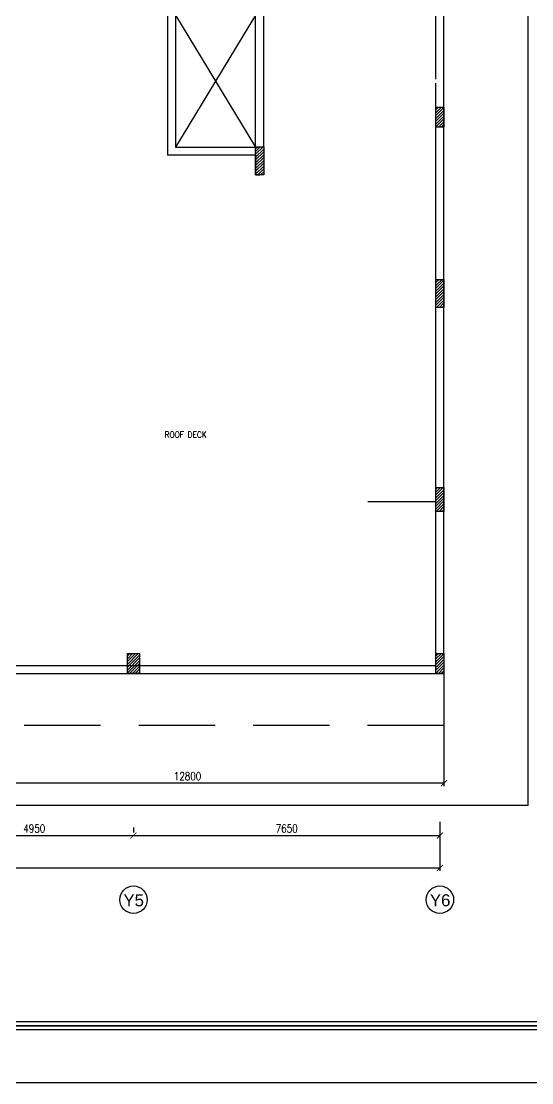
# Model space of a CAD drawing. Header units: millimetres. Extents: x -1288794 to 2153086, y -2701644 to -1428868.
# Drawn here: x 1840034 to 1852777, y -1518905 to -1492380 of the extents above; entities that cross this region are included whole.
import ezdxf
from ezdxf.enums import TextEntityAlignment as Align

# ---------------------------------------------------------------- set-up
doc = ezdxf.new("R2010")
doc.units = ezdxf.units.MM
doc.header["$LTSCALE"] = 100
doc.header["$PDMODE"] = 34
doc.linetypes.add('CENTER', pattern=[50.8, 31.75, -6.35, 6.35, -6.35])
doc.linetypes.add('DASHED2', pattern=[9.525, 6.35, -3.175])
for name, color, linetype in [('A-ANNO-DIMS', 1, 'Continuous'), ('A-ANNO-SYMB', 33, 'Continuous'), ('A-ANNO-TEXT', 8, 'Continuous'), ('A-AREA', 8, 'CENTER'), ('A-FLOR-OVHD', 4, 'DASHED2'), ('A-FLOR-SPCL', 8, 'Continuous'), ('A-WALL-FULL', 8, 'Continuous'), ('LOGO LINE', 7, 'Continuous'), ('LOGO1LINE', 7, 'Continuous'), ('S-COL- HACT.', 9, 'Continuous'), ('S-COL.', 8, 'Continuous')]:
    doc.layers.add(name, color=color, linetype=linetype)
doc.styles.add('ROMANS', font='romans.shx', dxfattribs={"width": 0.8})
doc.styles.add('SANSSERIF', font='sas_____.pfb')
doc.dimstyles.new('100 of DIM2', dxfattribs={"dimscale": 0, "dimtxt": 200, "dimasz": 150, "dimexe": 75, "dimexo": 200, "dimgap": 75, "dimtad": 1, "dimdec": 0, "dimrnd": 5, "dimzin": 0, "dimdsep": 46, "dimtxsty": 'ROMANS', "dimblk": 'ARCHTICK', "dimcen": 100, "dimclrd": 94, "dimclre": 94, "dimclrt": 2, "dimadec": 0, "dimazin": 0, "dimtfac": 1, "dimtdec": 0, "dimtofl": 0, "dimtmove": 2, "dimatfit": 3, "dimldrblk": 'OPEN90', "dimfxl": 75, "dimtolj": 1, "dimtzin": 0, "dimarcsym": 0})
pattern_1 = [(45, (2946940.44, -1108967.893), (-35.355339, 35.355339), [])]

# ---------------------------------------------------------------- blocks, each defined once
blk = doc.blocks.new('_ArchTick')
at = {"color": 0, "linetype": 'ByBlock', "const_width": 0.15}
blk.add_lwpolyline([(-0.5, -0.5), (0.5, 0.5)], dxfattribs=at)
blk = doc.blocks.new('*D698')
at = {"layer": 'A-ANNO-DIMS', "color": 94, "lineweight": -2, "ltscale": 3, "transparency": 16777216}
for p, q in [((1837885, -1512527), (1837885, -1512652)), ((1837885, -1512727), (1842835, -1512727)), ((1842835, -1512527), (1842835, -1512652))]:
    blk.add_line(p, q, dxfattribs=at)
at = {"layer": 'Defpoints', "color": 0, "ltscale": 3, "transparency": 16777216}
for p in [(1837885, -1512727), (1842835, -1512727), (1842835, -1512727)]:
    blk.add_point(p, dxfattribs=at)
at = {"layer": 'A-ANNO-DIMS', "color": 94, "lineweight": -2, "ltscale": 3, "transparency": 16777216, "xscale": 150, "yscale": 150, "zscale": 150, "rotation": 180}
blk.add_blockref('_ArchTick', (1837885, -1512727), dxfattribs=at)
at = {"layer": 'A-ANNO-DIMS', "color": 94, "lineweight": -2, "ltscale": 3, "transparency": 16777216, "xscale": 150, "yscale": 150, "zscale": 150}
blk.add_blockref('_ArchTick', (1842835, -1512727), dxfattribs=at)
at = {"layer": 'A-ANNO-DIMS', "color": 2, "ltscale": 3, "transparency": 16777216, "insert": (1840360, -1512552), "char_height": 200, "attachment_point": 5, "style": 'ROMANS'}
blk.add_mtext('\\A1;4950', dxfattribs=at)
blk = doc.blocks.new('_Open90')
at = {"color": 0, "linetype": 'ByBlock', "lineweight": -2}
for p, q in [((0, 0), (-1, 0)), ((-0.5, 0.5), (0, 0)), ((0, 0), (-0.5, -0.5))]:
    blk.add_line(p, q, dxfattribs=at)
blk = doc.blocks.new('*D699')
at = {"layer": 'A-ANNO-DIMS', "color": 94, "lineweight": -2, "ltscale": 3, "transparency": 16777216}
for p, q in [((1842835, -1512527), (1842835, -1512652)), ((1842835, -1512727), (1850485, -1512727)), ((1850485, -1512527), (1850485, -1512652))]:
    blk.add_line(p, q, dxfattribs=at)
at = {"layer": 'Defpoints', "color": 0, "ltscale": 3, "transparency": 16777216}
for p in [(1842835, -1512727), (1850485, -1512727), (1850485, -1512727)]:
    blk.add_point(p, dxfattribs=at)
at = {"layer": 'A-ANNO-DIMS', "color": 94, "lineweight": -2, "ltscale": 3, "transparency": 16777216, "xscale": 150, "yscale": 150, "zscale": 150, "rotation": 180}
blk.add_blockref('_ArchTick', (1842835, -1512727), dxfattribs=at)
at = {"layer": 'A-ANNO-DIMS', "color": 94, "lineweight": -2, "ltscale": 3, "transparency": 16777216, "xscale": 150, "yscale": 150, "zscale": 150}
blk.add_blockref('_ArchTick', (1850485, -1512727), dxfattribs=at)
at = {"layer": 'A-ANNO-DIMS', "color": 2, "ltscale": 3, "transparency": 16777216, "insert": (1846660, -1512552), "char_height": 200, "attachment_point": 5, "style": 'ROMANS'}
blk.add_mtext('\\A1;7650', dxfattribs=at)
blk = doc.blocks.new('*D700')
at = {"layer": 'A-ANNO-DIMS', "color": 94, "lineweight": -2, "ltscale": 3, "transparency": 16777216}
for p, q in [((1824985, -1512386), (1824985, -1513612)), ((1850485, -1512386), (1850485, -1513612)), ((1824985, -1513537), (1850485, -1513537))]:
    blk.add_line(p, q, dxfattribs=at)
at = {"layer": 'Defpoints', "color": 0, "ltscale": 3, "transparency": 16777216}
for p in [(1824985, -1512186), (1850485, -1512186), (1850485, -1513537)]:
    blk.add_point(p, dxfattribs=at)
at = {"layer": 'A-ANNO-DIMS', "color": 94, "lineweight": -2, "ltscale": 3, "transparency": 16777216, "xscale": 150, "yscale": 150, "zscale": 150, "rotation": 180}
blk.add_blockref('_ArchTick', (1824985, -1513537), dxfattribs=at)
at = {"layer": 'A-ANNO-DIMS', "color": 94, "lineweight": -2, "ltscale": 3, "transparency": 16777216, "xscale": 150, "yscale": 150, "zscale": 150}
blk.add_blockref('_ArchTick', (1850485, -1513537), dxfattribs=at)
at = {"layer": 'A-ANNO-DIMS', "color": 2, "ltscale": 3, "transparency": 16777216, "insert": (1837735, -1513362), "char_height": 200, "attachment_point": 5, "style": 'ROMANS'}
blk.add_mtext('\\A1;25500', dxfattribs=at)
blk = doc.blocks.new('*D665')
at = {"layer": 'A-ANNO-DIMS', "color": 94, "linetype": 'Continuous', "lineweight": -2, "ltscale": 3, "transparency": 16777216}
for p, q in [((1837785, -1508880), (1837785, -1511494)), ((1850585, -1508880), (1850585, -1511494)), ((1850585, -1511419), (1837785, -1511419))]:
    blk.add_line(p, q, dxfattribs=at)
at = {"layer": 'Defpoints', "color": 0, "linetype": 'Continuous', "ltscale": 3, "transparency": 16777216}
for p in [(1837785, -1508680), (1850585, -1508680), (1837785, -1511419)]:
    blk.add_point(p, dxfattribs=at)
at = {"layer": 'A-ANNO-DIMS', "color": 94, "linetype": 'Continuous', "lineweight": -2, "ltscale": 3, "transparency": 16777216, "xscale": 150, "yscale": 150, "zscale": 150, "rotation": 180}
blk.add_blockref('_ArchTick', (1837785, -1511419), dxfattribs=at)
at = {"layer": 'A-ANNO-DIMS', "color": 94, "linetype": 'Continuous', "lineweight": -2, "ltscale": 3, "transparency": 16777216, "xscale": 150, "yscale": 150, "zscale": 150}
blk.add_blockref('_ArchTick', (1850585, -1511419), dxfattribs=at)
at = {"layer": 'A-ANNO-DIMS', "color": 2, "linetype": 'Continuous', "ltscale": 3, "transparency": 16777216, "insert": (1844185, -1511244), "char_height": 200, "attachment_point": 5, "style": 'ROMANS'}
blk.add_mtext('\\A1;12800', dxfattribs=at)

msp = doc.modelspace()

# ---------------------------------------------------------------- hatches: boundary and pattern name
at = {"layer": 'S-COL- HACT.', "linetype": 'Continuous', "ltscale": 3}
h = msp.add_hatch(dxfattribs=at)
h.set_pattern_fill('ANSI31', color=256, scale=400, style=0)
h.set_pattern_definition(pattern_1)
h.paths.add_polyline_path([(1850385.3, -1495029.9), (1850385.3, -1494529.9), (1850585.3, -1494529.9), (1850585.3, -1495029.9)])
h = msp.add_hatch(dxfattribs=at)
h.set_pattern_fill('ANSI31', color=256, scale=400, style=0)
h.set_pattern_definition(pattern_1)
h.paths.add_polyline_path([(1845885.3, -1496219.1), (1845885.3, -1495519.1), (1846085.3, -1495519.1), (1846085.3, -1496219.1)])
h = msp.add_hatch(dxfattribs=at)
h.set_pattern_fill('ANSI31', color=256, scale=400, style=0)
h.set_pattern_definition(pattern_1)
h.paths.add_polyline_path([(1850385.3, -1499529.9), (1850385.3, -1498829.9), (1850585.3, -1498829.9), (1850585.3, -1499529.9)])
h = msp.add_hatch(dxfattribs=at)
h.set_pattern_fill('ANSI31', color=256, scale=400, style=0)
h.set_pattern_definition(pattern_1)
h.paths.add_polyline_path([(1850385.3, -1504629.9), (1850385.3, -1504029.9), (1850585.3, -1504029.9), (1850585.3, -1504629.9)])
h = msp.add_hatch(dxfattribs=at)
h.set_pattern_fill('ANSI31', color=256, scale=400, style=0)
h.set_pattern_definition(pattern_1)
h.paths.add_polyline_path([(1842685.3, -1508679.9), (1842685.3, -1508179.9), (1842985.3, -1508179.9), (1842985.3, -1508679.9)])
h = msp.add_hatch(dxfattribs=at)
h.set_pattern_fill('ANSI31', color=256, scale=400, style=0)
h.set_pattern_definition(pattern_1)
h.paths.add_polyline_path([(1850585.3, -1508179.9), (1850585.3, -1508679.9), (1850385.3, -1508679.9), (1850385.3, -1508179.9)])

# ---------------------------------------------------------------- linework, layer by layer
at = {"layer": 'A-ANNO-SYMB', "ltscale": 3}
for centre in [(1842835.3, -1514330.4), (1850485.3, -1514330.4)]:
    msp.add_circle(centre, 342.2, dxfattribs=at)
at = {"layer": 'A-AREA', "ltscale": 15}
for q in [(1852685.3, -1468979.9), (1817585.3, -1511979.9)]:
    msp.add_line((1852685.3, -1511979.9), q, dxfattribs=at)
at = {"layer": 'A-FLOR-OVHD', "ltscale": 3}
msp.add_lwpolyline([(1850585.3, -1508679.9), (1850585.3, -1509979.9), (1837785.3, -1509979.9), (1837785.3, -1508679.9), (1836485.3, -1508679.9), (1836485.3, -1509979.9), (1832185.3, -1509979.9), (1832185.3, -1509579.9), (1830585.3, -1509579.9), (1830585.3, -1509979.9), (1823585.3, -1509979.9), (1823585.3, -1500329.9), (1822585.3, -1500329.9), (1822585.3, -1495829.9)], dxfattribs=at)
msp.add_lwpolyline([(1850585.3, -1508679.9), (1850585.3, -1509979.9), (1837785.3, -1509979.9), (1837785.3, -1508679.9), (1836485.3, -1508679.9), (1836485.3, -1509979.9), (1832185.3, -1509979.9), (1832185.3, -1509579.9), (1830585.3, -1509579.9), (1830585.3, -1509979.9), (1823585.3, -1509979.9), (1823585.3, -1500329.9), (1822585.3, -1500329.9), (1822585.3, -1495829.9)], dxfattribs=at)
at = {"layer": 'A-FLOR-SPCL', "ltscale": 3}
for p, q in [((1845885.3, -1492229.9), (1843885.3, -1495529.9)), ((1843885.3, -1492229.9), (1845885.3, -1495529.9)), ((1848685.3, -1504379.9), (1850385.3, -1504379.9))]:
    msp.add_line(p, q, dxfattribs=at)
at = {"layer": 'A-WALL-FULL', "ltscale": 3}
for p, q in [((1850585.3, -1492871.5), (1850585.3, -1490979.9)), ((1846085.3, -1495519.1), (1846085.3, -1491079.9)), ((1850385.3, -1492871.5), (1850385.3, -1491079.9)), ((1843685.3, -1492229.9), (1843685.3, -1495729.9)), ((1843885.3, -1492229.9), (1843885.3, -1495529.9)), ((1845885.3, -1495529.9), (1845885.3, -1492229.9)), ((1850385.3, -1493829.9), (1850385.3, -1492871.5)), ((1850585.3, -1508179.9), (1850585.3, -1492871.5)), ((1850385.3, -1508179.9), (1850385.3, -1493929.9)), ((1845885.3, -1495729.9), (1843685.3, -1495729.9)), ((1843885.3, -1495529.9), (1845885.3, -1495529.9)), ((1838085.3, -1508479.9), (1850385.3, -1508479.9)), ((1837785.3, -1508679.9), (1850585.3, -1508679.9))]:
    msp.add_line(p, q, dxfattribs=at)
at = {"layer": 'A-WALL-FULL', "linetype": 'Continuous', "ltscale": 3}
for p, q in [((1845885.3, -1495729.9), (1845885.3, -1496219.1)), ((1845885.3, -1496219.1), (1845985.3, -1496219.1)), ((1842685.3, -1508479.9), (1842685.3, -1508179.9)), ((1842685.3, -1508179.9), (1842785.3, -1508179.9)), ((1842885.3, -1508179.9), (1842985.3, -1508179.9)), ((1842985.3, -1508179.9), (1842985.3, -1508479.9))]:
    msp.add_line(p, q, dxfattribs=at)
at = {"layer": 'LOGO LINE'}
msp.add_lwpolyline([(1879121.4, -1518905.1), (1800363.4, -1518905.1), (1800363.4, -1463217.6), (1879121.4, -1463217.6)], close=True, dxfattribs=at)
at = {"layer": 'LOGO1LINE'}
for points in [[(1877795.5, -1517579.2), (1801689.3, -1517579.2), (1801689.3, -1464543.5), (1877795.5, -1464543.5)], [(1867486.8, -1517380.3), (1801888.2, -1517380.3), (1801888.2, -1464742.4), (1867486.8, -1464742.4)]]:
    msp.add_lwpolyline(points, close=True, dxfattribs=at)
at = {"layer": 'LOGO1LINE', "const_width": 39.8}
msp.add_lwpolyline([(1877696.1, -1517479.8), (1801788.7, -1517479.8), (1801788.7, -1464642.9), (1877696.1, -1464642.9)], close=True, dxfattribs=at)
at = {"layer": 'S-COL.', "linetype": 'Continuous', "ltscale": 3}
for points in [[(1850385.3, -1495029.9), (1850385.3, -1494529.9), (1850585.3, -1494529.9), (1850585.3, -1495029.9)], [(1850385.3, -1495029.9), (1850385.3, -1494529.9), (1850585.3, -1494529.9), (1850585.3, -1495029.9)], [(1850385.3, -1495029.9), (1850385.3, -1494529.9), (1850585.3, -1494529.9), (1850585.3, -1495029.9)], [(1845885.3, -1496219.1), (1845885.3, -1495519.1), (1846085.3, -1495519.1), (1846085.3, -1496219.1)], [(1845885.3, -1496219.1), (1845885.3, -1495519.1), (1846085.3, -1495519.1), (1846085.3, -1496219.1)], [(1845885.3, -1496219.1), (1845885.3, -1495519.1), (1846085.3, -1495519.1), (1846085.3, -1496219.1)], [(1850385.3, -1499529.9), (1850385.3, -1498829.9), (1850585.3, -1498829.9), (1850585.3, -1499529.9)], [(1850385.3, -1499529.9), (1850385.3, -1498829.9), (1850585.3, -1498829.9), (1850585.3, -1499529.9)], [(1850385.3, -1499529.9), (1850385.3, -1498829.9), (1850585.3, -1498829.9), (1850585.3, -1499529.9)], [(1850385.3, -1504629.9), (1850385.3, -1504029.9), (1850585.3, -1504029.9), (1850585.3, -1504629.9)], [(1850385.3, -1504629.9), (1850385.3, -1504029.9), (1850585.3, -1504029.9), (1850585.3, -1504629.9)], [(1850385.3, -1504629.9), (1850385.3, -1504029.9), (1850585.3, -1504029.9), (1850585.3, -1504629.9)], [(1842685.3, -1508679.9), (1842685.3, -1508179.9), (1842985.3, -1508179.9), (1842985.3, -1508679.9)], [(1842685.3, -1508679.9), (1842685.3, -1508179.9), (1842985.3, -1508179.9), (1842985.3, -1508679.9)], [(1842685.3, -1508679.9), (1842685.3, -1508179.9), (1842985.3, -1508179.9), (1842985.3, -1508679.9)], [(1850585.3, -1508179.9), (1850585.3, -1508679.9), (1850385.3, -1508679.9), (1850385.3, -1508179.9)], [(1850585.3, -1508179.9), (1850585.3, -1508679.9), (1850385.3, -1508679.9), (1850385.3, -1508179.9)], [(1850585.3, -1508179.9), (1850585.3, -1508679.9), (1850385.3, -1508679.9), (1850385.3, -1508179.9)]]:
    msp.add_lwpolyline(points, close=True, dxfattribs=at)

# ---------------------------------------------------------------- texts
at = {"layer": 'A-ANNO-TEXT', "style": 'ROMANS', "width": 0.9}
msp.add_text('ROOF DECK', height=150, dxfattribs=at).set_placement((1843613.7, -1502785))
at = {"layer": 'A-ANNO-TEXT', "style": 'SANSSERIF'}
for s, p in [('Y5', (1842839.9, -1514495)), ('Y6', (1850489.9, -1514495))]:
    msp.add_text(s, height=300, dxfattribs=at).set_placement(p, align=Align.CENTER)

# ---------------------------------------------------------------- dimensions: what is measured, and where the dimension line sits
at = {"layer": 'A-ANNO-DIMS', "linetype": 'Continuous', "ltscale": 3}
dim = msp.add_linear_dim(base=(1837785.3, -1511418.9), p1=(1850585.3, -1508679.9), p2=(1837785.3, -1508679.9), dimstyle='100 of DIM2', override={"dimscale": 1}, dxfattribs=at)
dim.commit()
dim.dimension.update_dxf_attribs({"geometry": '*D665', "text_midpoint": (1844185.3, -1511243.9)})
at = {"layer": 'A-ANNO-DIMS', "ltscale": 3}
for base, p1, p2, picture, middle in [((1850485.3, -1513536.7), (1824985.3, -1512186.1), (1850485.3, -1512186.1), '*D700', (1837735.3, -1513361.7)), ((1842835.3, -1512726.5), (1837885.3, -1512726.5), (1842835.3, -1512726.5), '*D698', (1840360.3, -1512551.5)), ((1850485.3, -1512726.5), (1842835.3, -1512726.5), (1850485.3, -1512726.5), '*D699', (1846660.3, -1512551.5))]:
    dim = msp.add_linear_dim(base=base, p1=p1, p2=p2, dimstyle='100 of DIM2', override={"dimscale": 1}, dxfattribs=at)
    dim.commit()
    dim.dimension.update_dxf_attribs({"geometry": picture, "text_midpoint": middle})

doc.saveas('drawing.dxf')
